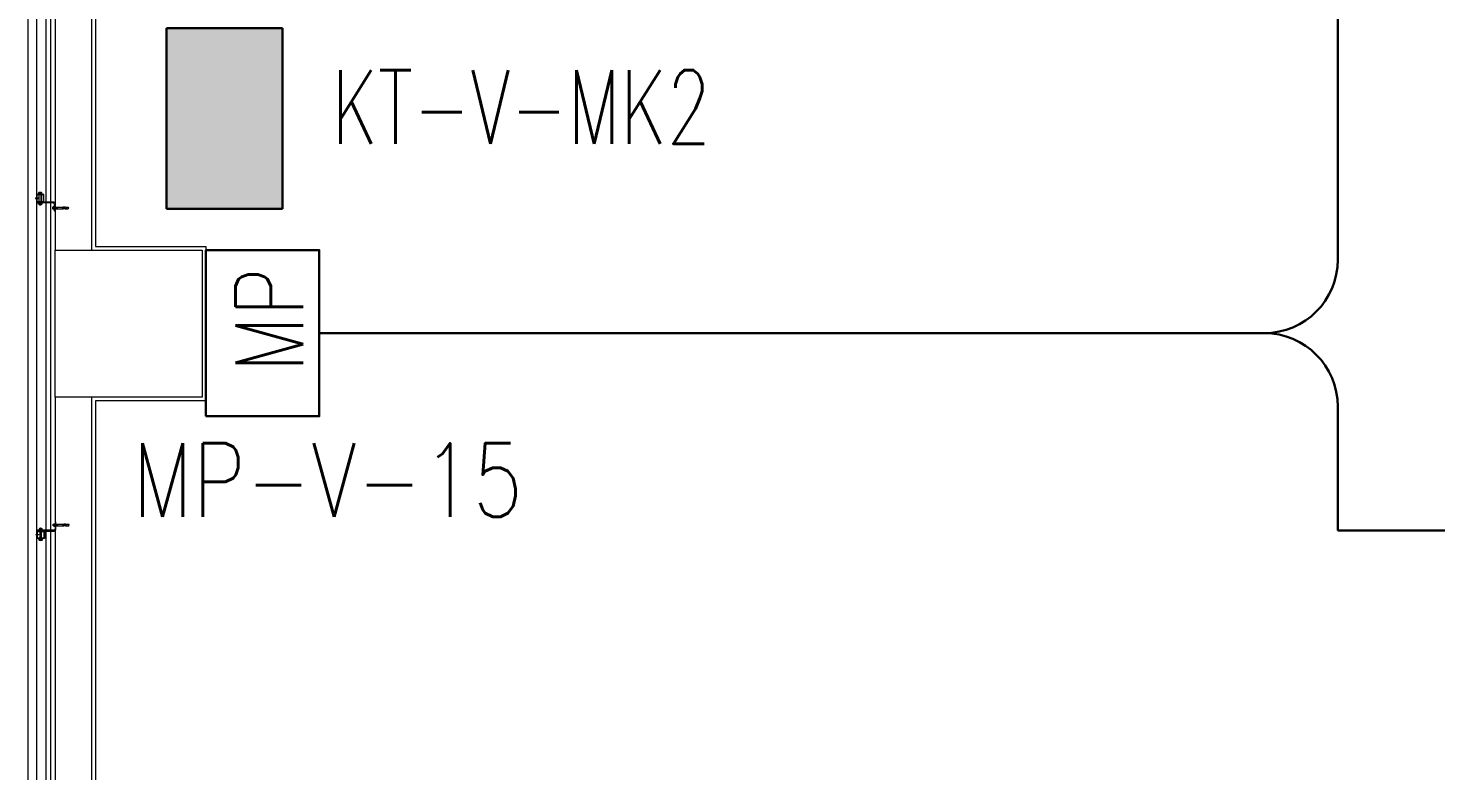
# Model space of a CAD drawing. Extents: x -3709 to 34962, y 0 to 8245.
# Drawn here: x 23781 to 24547, y 2909 to 3313 of the extents above; entities that cross this region are included whole.
import ezdxf

# ---------------------------------------------------------------- set-up
doc = ezdxf.new("R2010")
doc.units = 0
doc.layers.get('0').update_dxf_attribs({"color": 9, "lineweight": 9})
for name, color, linetype, lineweight in [('00', 9, 'Continuous', 9), ('01', 9, 'Continuous', 9), ('06D', 9, 'Continuous', 9), ('10', 9, 'Continuous', 9), ('10A', 9, 'Continuous', 9), ('14', 9, 'Continuous', 9), ('33', 9, 'BATTING', 9), ('E-AYDINLATMA VE PRİZ PANOSU', 7, 'Continuous', 30), ('E-KABLO', 7, 'Continuous', 30), ('E-KUVVET PANOSU (MCC)', 7, 'Continuous', 30), ('E-MODÜL HATTI', 6, 'Continuous', 30), ('E-YAZI', 7, 'Continuous', 30)]:
    doc.layers.add(name, color=color, linetype=linetype, lineweight=lineweight)
doc.styles.add('E-YAZI', font='txttw.shx')
doc.linetypes.add('BATTING', pattern='A,0.0001,-0.1,[134,ltypeshp.shx,S=0.1,R=0,X=-0.1,Y=0],-0.2,[134,ltypeshp.shx,S=0.1,R=180,X=0.1,Y=0],-0.1', length=0.4001)

# ---------------------------------------------------------------- blocks, each defined once
blk = doc.blocks.new('p-kolon-80x80-vw')
at = {"layer": '01'}
blk.add_lwpolyline([(-40, -40), (-40, 40), (40, 40), (40, -40)], close=True, dxfattribs=at)
blk = doc.blocks.new('cxvxv')
for p, q in [((-21988.4, 8560.98, 0), (-21988.4, 8560.32, 0)), ((-21988.4, 8560.32, 0), (-21986.64, 8560.32, 0)), ((-21988.4, 8555.4, 0), (-21986.64, 8555.4, 0)), ((-21988.4, 8554.74, 0), (-21988.4, 8555.4, 0)), ((-21986.86, 8561.07, 0), (-21988.18, 8561.07, 0)), ((-21986.86, 8554.65, 0), (-21988.17, 8554.65, 0)), ((-21988.02, 8561.25, 0), (-21987.03, 8561.3, 0)), ((-21988.02, 8561.25, 0), (-21988, 8561.26, 0)), ((-21988, 8561.23, 0), (-21988.02, 8561.25, 0)), ((-21988.02, 8561.13, 0), (-21987.03, 8561.19, 0)), ((-21988.02, 8561.13, 0), (-21988, 8561.14, 0)), ((-21988, 8561.11, 0), (-21988.02, 8561.13, 0)), ((-21988.02, 8560.32, 0), (-21987.02, 8560.32, 0)), ((-21988.02, 8560.28, 0), (-21988.02, 8560.32, 0)), ((-21988.02, 8560.11, 0), (-21988.02, 8555.61, 0)), ((-21988.02, 8555.44, 0), (-21988.02, 8555.4, 0)), ((-21988.02, 8555.4, 0), (-21987.02, 8555.4, 0)), ((-21988, 8561.3, 0), (-21987.94, 8561.35, 0)), ((-21988, 8561.26, 0), (-21988, 8561.3, 0)), ((-21988, 8561.14, 0), (-21988, 8561.23, 0)), ((-21988, 8561.07, 0), (-21988, 8561.11, 0)), ((-21987.96, 8560.98, 0), (-21987.96, 8560.32, 0)), ((-21987.96, 8554.74, 0), (-21987.96, 8555.4, 0)), ((-21987.54, 8561.35, 0), (-21987.94, 8561.35, 0)), ((-21987.7, 8561.05, 0), (-21987.7, 8561.08, 0)), ((-21987.7, 8561.07, 0), (-21987.7, 8561.07, 0)), ((-21987.54, 8561.35, 0), (-21987.1, 8561.35, 0)), ((-21987.03, 8561.3, 0), (-21987.1, 8561.35, 0)), ((-21987.08, 8560.64, 0), (-21987.08, 8560.98, 0)), ((-21987.08, 8560.64, 0), (-21987.08, 8560.32, 0)), ((-21987.08, 8555.08, 0), (-21987.08, 8555.4, 0)), ((-21987.08, 8555.08, 0), (-21987.08, 8554.74, 0)), ((-21987.06, 8560.32, 0), (-21987.06, 8560.28, 0)), ((-21987.06, 8555.61, 0), (-21987.06, 8560.11, 0)), ((-21987.06, 8555.4, 0), (-21987.06, 8555.44, 0)), ((-21987.05, 8561.32, 0), (-21987.03, 8561.3, 0)), ((-21987.03, 8561.3, 0), (-21987.05, 8561.28, 0)), ((-21987.03, 8561.3, 0), (-21987.05, 8561.29, 0)), ((-21987.05, 8561.28, 0), (-21987.05, 8561.2, 0)), ((-21987.05, 8561.2, 0), (-21987.03, 8561.19, 0)), ((-21987.03, 8561.19, 0), (-21987.05, 8561.17, 0)), ((-21987.05, 8561.17, 0), (-21987.05, 8561.08, 0)), ((-21987.05, 8561.08, 0), (-21987.03, 8561.07, 0)), ((-21987.02, 8560.32, 0), (-21987.02, 8560.28, 0)), ((-21987.02, 8555.61, 0), (-21987.02, 8560.11, 0)), ((-21987.02, 8555.4, 0), (-21987.02, 8555.44, 0)), ((-21986.64, 8560.32, 0), (-21986.64, 8560.98, 0)), ((-21986.64, 8555.4, 0), (-21986.64, 8554.74, 0))]:
    blk.add_line(p, q)
at = {"elevation": 0}
for points in [[(-21986.3, 8560.11), (-21988.7, 8560.11), (-21988.7, 8560.28), (-21986.3, 8560.28)], [(-21986.3, 8555.61), (-21988.7, 8555.61), (-21988.7, 8555.44), (-21986.3, 8555.44)]]:
    blk.add_lwpolyline(points, close=True, dxfattribs=at)
for points in [[(-21987.98, 8560.28), (-21987.98, 8560.32)], [(-21987.98, 8560.11), (-21987.98, 8555.61)], [(-21987.98, 8555.44), (-21987.98, 8555.4)]]:
    blk.add_lwpolyline(points, dxfattribs=at)
for centre, radius, start, end in [((-21988.18, 8560.75, 0), 0.315, 45.8497, 134.1503), ((-21988.18, 8554.97, 0), 0.315, 225.8497, 314.1503), ((-21987.52, 8559.95, 0), 1.12, 66.87008, 113.12992), ((-21987.52, 8559.95, 0), 1.12, 66.87008, 113.12992), ((-21987.52, 8555.77, 0), 1.12, 246.87008, 293.12992), ((-21987.52, 8555.77, 0), 1.12, 246.87008, 293.12992), ((-21986.86, 8560.76, 0), 0.313, 45.44896, 134.55104), ((-21986.86, 8554.96, 0), 0.313, 225.44896, 314.55104)]:
    blk.add_arc(centre, radius, start, end)
blk = doc.blocks.new('VIDA')
for p, q in [((-18072, 6523.9), (-18071.9, 6524)), ((-18071.9, 6523.8), (-18072, 6523.9)), ((-18071.9, 6524), (-18070.1, 6524.7)), ((-18069.6, 6522.9), (-18071.9, 6523.8)), ((-18069.7, 6524.9), (-18070.6, 6523.2)), ((-18070.6, 6523.2), (-18070.1, 6524.7)), ((-18070.1, 6524.7), (-18069.9, 6525.1)), ((-18069.9, 6525.1), (-18070.1, 6524.1)), ((-18070.1, 6524.1), (-18070, 6524.3)), ((-18070, 6524.3), (-18069.8, 6525.1)), ((-18069.9, 6525.1), (-18069.8, 6525.1)), ((-18069.8, 6525.1), (-18069.7, 6524.9)), ((-18069.7, 6524.9), (-18069.3, 6525)), ((-18069.6, 6522.8), (-18069.1, 6525)), ((-18069.6, 6522.8), (-18069.6, 6522.9)), ((-18069.4, 6522.4), (-18069.6, 6522.8)), ((-18068.9, 6525.3), (-18069.4, 6522.4)), ((-18069.3, 6522.4), (-18069.4, 6522.4)), ((-18069.3, 6522.4), (-18068.9, 6525.3)), ((-18069.3, 6525), (-18069.1, 6525)), ((-18069.1, 6522.8), (-18069.3, 6522.4)), ((-18069.1, 6525), (-18068.9, 6525.3)), ((-18068.7, 6522.8), (-18069.1, 6522.8)), ((-18068.9, 6525.3), (-18068.9, 6525.3)), ((-18068.9, 6525.3), (-18068.7, 6525)), ((-18068.7, 6522.8), (-18068.2, 6525)), ((-18068.7, 6525), (-18068.2, 6525)), ((-18068.5, 6522.4), (-18068.7, 6522.8)), ((-18068, 6525.3), (-18068.5, 6522.4)), ((-18068.4, 6522.4), (-18068.5, 6522.4)), ((-18068.4, 6522.4), (-18067.9, 6525.3)), ((-18068.2, 6522.8), (-18068.4, 6522.4)), ((-18068.2, 6522.8), (-18068.4, 6522.4)), ((-18068.2, 6525), (-18068, 6525.3)), ((-18067.7, 6525), (-18068.2, 6522.8)), ((-18067.7, 6522.8), (-18068.2, 6522.8)), ((-18067.9, 6525.3), (-18068, 6525.3)), ((-18067.9, 6525.3), (-18067.7, 6525)), ((-18067.7, 6522.8), (-18067.2, 6525)), ((-18067.7, 6525), (-18067.2, 6525)), ((-18067.5, 6522.4), (-18067.7, 6522.8)), ((-18067, 6525.3), (-18067.5, 6522.4)), ((-18067.4, 6522.4), (-18067.5, 6522.4)), ((-18067.4, 6522.4), (-18066.9, 6525.3)), ((-18067.2, 6522.8), (-18067.4, 6522.4)), ((-18067.2, 6522.8), (-18067.4, 6522.4)), ((-18067.2, 6525), (-18067, 6525.3)), ((-18066.7, 6525), (-18067.2, 6522.8)), ((-18066.7, 6522.8), (-18067.2, 6522.8)), ((-18066.9, 6525.3), (-18067, 6525.3)), ((-18066.9, 6525.3), (-18066.7, 6525)), ((-18066.3, 6525), (-18066.7, 6525)), ((-18066.7, 6522.8), (-18066.3, 6525)), ((-18066.5, 6522.4), (-18066.7, 6522.8)), ((-18066.1, 6525.3), (-18066.5, 6522.4)), ((-18066.5, 6522.4), (-18066, 6525.3)), ((-18066.3, 6522.8), (-18066.5, 6522.4)), ((-18066.3, 6522.8), (-18066.5, 6522.4)), ((-18066.5, 6522.4), (-18066.5, 6522.4)), ((-18066.3, 6525), (-18066.1, 6525.3)), ((-18065.8, 6525), (-18066.3, 6522.8)), ((-18066.3, 6522.8), (-18065.8, 6522.8)), ((-18066, 6525.3), (-18066.1, 6525.3)), ((-18066, 6525.3), (-18065.8, 6525)), ((-18065.8, 6522.8), (-18065.3, 6525)), ((-18065.8, 6525), (-18065.3, 6525)), ((-18065.6, 6522.4), (-18065.8, 6522.8)), ((-18065.1, 6525.3), (-18065.6, 6522.4)), ((-18065.5, 6522.4), (-18065.6, 6522.4)), ((-18065.5, 6522.4), (-18065, 6525.3)), ((-18065.3, 6522.8), (-18065.5, 6522.4)), ((-18065.3, 6522.8), (-18065.5, 6522.4)), ((-18065.3, 6525), (-18065.1, 6525.3)), ((-18064.8, 6525), (-18065.3, 6522.8)), ((-18064.8, 6522.8), (-18065.3, 6522.8)), ((-18065.1, 6525.3), (-18065, 6525.3)), ((-18065, 6525.3), (-18064.8, 6525)), ((-18064.8, 6525), (-18064.3, 6525)), ((-18064.8, 6522.8), (-18064.3, 6525)), ((-18064.6, 6522.4), (-18064.8, 6522.8)), ((-18064.1, 6525.3), (-18064.6, 6522.4)), ((-18064.5, 6522.4), (-18064.6, 6522.4)), ((-18064.5, 6522.4), (-18064, 6525.3)), ((-18064.3, 6522.8), (-18064.5, 6522.4)), ((-18064.3, 6522.8), (-18064.5, 6522.4)), ((-18064.3, 6525), (-18064.1, 6525.3)), ((-18063.8, 6525), (-18064.3, 6522.8)), ((-18063.8, 6522.8), (-18064.3, 6522.8)), ((-18064, 6525.3), (-18064.1, 6525.3)), ((-18064, 6525.3), (-18063.8, 6525)), ((-18063.8, 6522.8), (-18062, 6525)), ((-18062, 6525), (-18063.8, 6525)), ((-18063.6, 6522.4), (-18063.8, 6522.8)), ((-18063.6, 6522.4), (-18061.7, 6525.3)), ((-18061.8, 6525.3), (-18063.6, 6522.4)), ((-18062, 6522.8), (-18063.6, 6522.4)), ((-18062, 6522.8), (-18063.6, 6522.4)), ((-18063.6, 6522.4), (-18063.6, 6522.4)), ((-18061.5, 6525), (-18063.4, 6522.8)), ((-18063.4, 6522.8), (-18061.5, 6522.8)), ((-18061.7, 6525.3), (-18063.2, 6525.3)), ((-18062.7, 6522.4), (-18061.5, 6522.8)), ((-18062.6, 6522.4), (-18062.1, 6525.3)), ((-18062.4, 6522.8), (-18062.6, 6522.4)), ((-18062.4, 6522.8), (-18062.6, 6522.4)), ((-18062.6, 6522.4), (-18061.3, 6522.4)), ((-18062.4, 6525), (-18062.2, 6525.3)), ((-18061.5, 6525), (-18062.4, 6525)), ((-18061.5, 6522.8), (-18062.4, 6525)), ((-18061.9, 6525), (-18062.4, 6522.8)), ((-18061.9, 6522.8), (-18062.4, 6522.8)), ((-18062.2, 6525.3), (-18062.1, 6525.3)), ((-18062.2, 6525.3), (-18061.3, 6522.4)), ((-18062.1, 6525.3), (-18061.9, 6525)), ((-18062, 6525), (-18061.8, 6525.3)), ((-18061.9, 6525), (-18061.4, 6525)), ((-18061.9, 6522.8), (-18061.4, 6525)), ((-18061.7, 6522.4), (-18061.9, 6522.8)), ((-18061.2, 6525.3), (-18061.7, 6522.4)), ((-18061.7, 6525.3), (-18061.5, 6525)), ((-18061.6, 6522.4), (-18061.7, 6522.4)), ((-18061.6, 6522.4), (-18061.2, 6525.3)), ((-18061.4, 6522.8), (-18061.6, 6522.4)), ((-18061.4, 6522.8), (-18061.6, 6522.4)), ((-18061.4, 6525), (-18061.2, 6525.3)), ((-18061, 6525), (-18061.4, 6522.8)), ((-18060.9, 6522.8), (-18061.4, 6522.8)), ((-18061.2, 6525.3), (-18061, 6525)), ((-18061.2, 6525.3), (-18061.2, 6525.3)), ((-18061, 6525), (-18060.5, 6525)), ((-18060.9, 6522.8), (-18060.5, 6525)), ((-18060.7, 6522.4), (-18060.9, 6522.8)), ((-18060.7, 6522.4), (-18060.2, 6525.3)), ((-18060.3, 6525.3), (-18060.7, 6522.4)), ((-18060.5, 6522.8), (-18060.7, 6522.4)), ((-18060.5, 6522.8), (-18060.7, 6522.4)), ((-18060.7, 6522.4), (-18060.7, 6522.4)), ((-18060.5, 6525), (-18060.3, 6525.3)), ((-18060, 6525), (-18060.5, 6522.8)), ((-18060.5, 6522.8), (-18060, 6522.8)), ((-18060.3, 6525.3), (-18060.2, 6525.3)), ((-18060.2, 6525.3), (-18060, 6525)), ((-18060, 6525), (-18059.5, 6525)), ((-18060, 6522.8), (-18059.5, 6525)), ((-18059.8, 6522.4), (-18060, 6522.8)), ((-18059.3, 6525.3), (-18059.8, 6522.4)), ((-18059.7, 6522.4), (-18059.8, 6522.4)), ((-18059.7, 6522.4), (-18059.2, 6525.3)), ((-18059.5, 6522.8), (-18059.7, 6522.4)), ((-18059.5, 6522.8), (-18059.7, 6522.4)), ((-18059.5, 6525), (-18059.3, 6525.3)), ((-18059.2, 6524), (-18059.5, 6522.8)), ((-18059.5, 6522.8), (-18059.2, 6522.8)), ((-18059.3, 6525.3), (-18059.2, 6525.3)), ((-18058.1, 6526.6), (-18059.2, 6526.6)), ((-18059.2, 6521.2), (-18059.2, 6526.6)), ((-18058.1, 6521.2), (-18059.2, 6521.2))]:
    blk.add_line(p, q)
for points in [[(-18068.7, 6525), (-18069.1, 6522.8)], [(-18057.2, 6524.3), (-18057.5, 6524), (-18057.5, 6523.8), (-18057.2, 6523.5)]]:
    blk.add_lwpolyline(points)
for centre, start, end in [((-18062.4, 6523.6), 7.50951, 35.24269), ((-18062.4, 6524.2), 324.75731, 352.49049)]:
    blk.add_arc(centre, 5.21, start, end)
blk = doc.blocks.new('çelik dübel')
at = {"ltscale": 7}
for p, q in [((-87.2, -2), (-85, 2)), ((-85, -6), (-85, 2)), ((-68, 2), (-85, 2)), ((-75, -6), (-75, 2)), ((-70, -6), (-70, 2)), ((-68, 3), (-58, 2)), ((-68, -7), (-68, 3)), ((-58, -6), (-58, 2)), ((-8.5, 2), (-58, 2)), ((-53, 1.5), (-58, 1.5)), ((-53, -6), (-53, 2)), ((-25, -6), (-25, 2)), ((-25, -6), (-23.9, 2)), ((-23, -6), (-21.9, 2)), ((-21, -6), (-19.9, 2)), ((-19, -6), (-17.9, 2)), ((-17, -6), (-15.9, 2)), ((-85, -6), (-87.2, -2)), ((-68, -6), (-85, -6)), ((-68, -7), (-58, -6)), ((-53, -5.5), (-58, -5.5)), ((-8.5, -6), (-58, -6))]:
    blk.add_line(p, q, dxfattribs=at)
for p, q in [((-15, -6), (-13.9, 2)), ((-13, -6), (-11.9, 2)), ((-11, -6), (-10, 1.1)), ((-10, -9), (-10, 5)), ((-9, 5), (-10, 5)), ((-10, 3), (-10, 5)), ((-9, -9), (-9, 5)), ((-8.5, 2), (-8.5, 3)), ((-8.5, -4), (-8.5, 0)), ((-5, 4), (-7.5, 4)), ((-5, 1), (-7.5, 1)), ((-4, 2), (-4, 3)), ((-1, 2), (-4, 2)), ((-4, -4), (-4, 0)), ((-3, -6), (-1.9, 2)), ((-1, -6), (0, 1.1)), ((0, -5), (0, 1)), ((-10, -7), (-10, -9.1)), ((-9, -9), (-10, -9)), ((-8.5, -6), (-8.5, -7)), ((-5, -5), (-7.5, -5)), ((-5, -8), (-7.5, -8)), ((-4, -6), (-4, -7)), ((-1, -6), (-4, -6))]:
    blk.add_line(p, q)
for points in [[(-68, 0.6), (-67.4, 0.4), (-67, 0.1), (-66.6, -0.3), (-66.2, -0.8), (-65.9, -1.3), (-65.7, -1.9), (-65.4, -2.3), (-65.2, -2.8), (-65, -3.1), (-64.8, -3.3), (-64.6, -3.5), (-64.4, -3.6), (-64.2, -3.5), (-63.9, -3.5), (-63.7, -3.3), (-63.5, -3.1), (-63.2, -2.9), (-62.9, -2.6), (-62.7, -2.3), (-62.4, -2), (-62.1, -1.7), (-61.9, -1.4), (-61.6, -1.1), (-61.4, -0.9), (-61.2, -0.7), (-61, -0.6), (-60.8, -0.5), (-60.6, -0.5), (-60.4, -0.5), (-60.3, -0.7), (-60.1, -0.9), (-59.9, -1.1), (-59.8, -1.5), (-59.6, -1.9), (-59.4, -2.3), (-59.2, -2.7), (-58.9, -3), (-58.7, -3.3), (-58.4, -3.5), (-58, -3.5)], [(-68, -0.5), (-68, -0.5), (-67.9, -0.5), (-67.9, -0.5), (-67.8, -0.5), (-67.8, -0.6), (-67.7, -0.6), (-67.7, -0.6), (-67.6, -0.7), (-67.6, -0.7), (-67.6, -0.8), (-67.5, -0.8), (-67.5, -0.8), (-67.5, -0.9), (-67.4, -0.9), (-67.4, -0.9), (-67.3, -1), (-67.3, -1), (-67.3, -1.1), (-67.2, -1.1), (-67.2, -1.2), (-67.2, -1.2), (-67.1, -1.3), (-67.1, -1.3), (-67.1, -1.4), (-67, -1.4), (-67, -1.5), (-67, -1.5), (-66.9, -1.6), (-66.9, -1.6), (-66.9, -1.7), (-66.9, -1.7), (-66.8, -1.8), (-66.8, -1.9), (-66.8, -1.9), (-66.7, -2), (-66.7, -2), (-66.7, -2.1), (-66.6, -2.2), (-66.6, -2.2), (-66.6, -2.3), (-66.6, -2.3), (-66.5, -2.4), (-66.5, -2.5), (-66.5, -2.5), (-66.4, -2.6), (-66.4, -2.7), (-66.4, -2.7), (-66.3, -2.8), (-66.3, -2.8), (-66.3, -2.9), (-66.3, -3), (-66.2, -3), (-66.2, -3.1), (-66.2, -3.1), (-66.1, -3.2), (-66.1, -3.2), (-66.1, -3.3), (-66, -3.4), (-66, -3.4), (-66, -3.5), (-65.9, -3.5), (-65.9, -3.6), (-65.9, -3.6), (-65.8, -3.7), (-65.8, -3.7), (-65.7, -3.8), (-65.7, -3.8), (-65.7, -3.9), (-65.6, -3.9), (-65.6, -4), (-65.5, -4), (-65.5, -4.1), (-65.4, -4.1), (-65.4, -4.1), (-65.3, -4.2), (-65.3, -4.2), (-65.2, -4.3), (-65.2, -4.3), (-65.1, -4.3), (-65, -4.4), (-65, -4.4), (-64.9, -4.4), (-64.9, -4.4), (-64.8, -4.5), (-64.7, -4.5), (-64.7, -4.5), (-64.6, -4.5), (-64.5, -4.5), (-64.5, -4.5), (-64.4, -4.5), (-64.3, -4.5), (-64.3, -4.5), (-64.2, -4.5), (-64.1, -4.5), (-64.1, -4.5), (-64, -4.5), (-64, -4.5), (-63.9, -4.5), (-63.8, -4.5), (-63.8, -4.5), (-63.7, -4.4), (-63.7, -4.4), (-63.6, -4.4), (-63.6, -4.4), (-63.5, -4.4), (-63.4, -4.3), (-63.4, -4.3), (-63.3, -4.3), (-63.3, -4.3), (-63.3, -4.2), (-63.2, -4.2), (-63.2, -4.2), (-63.1, -4.1), (-63.1, -4.1), (-63, -4.1), (-63, -4), (-62.9, -4), (-62.9, -4), (-62.9, -3.9), (-62.8, -3.9), (-62.8, -3.9), (-62.7, -3.8), (-62.7, -3.8), (-62.7, -3.8), (-62.6, -3.7), (-62.6, -3.7), (-62.5, -3.6), (-62.5, -3.6), (-62.5, -3.6), (-62.4, -3.5), (-62.4, -3.5), (-62.4, -3.5), (-62.3, -3.4), (-62.3, -3.4), (-62.2, -3.3), (-62.2, -3.3), (-62.2, -3.3), (-62.1, -3.2), (-62.1, -3.2), (-62.1, -3.1), (-62, -3.1), (-62, -3.1), (-62, -3), (-61.9, -3), (-61.9, -2.9), (-61.9, -2.9), (-61.8, -2.9), (-61.8, -2.8), (-61.7, -2.8), (-61.7, -2.7), (-61.7, -2.7), (-61.6, -2.6), (-61.6, -2.6), (-61.6, -2.6), (-61.5, -2.5), (-61.5, -2.5), (-61.5, -2.5), (-61.4, -2.4), (-61.4, -2.4), (-61.4, -2.3), (-61.3, -2.3), (-61.3, -2.3), (-61.3, -2.2), (-61.3, -2.2), (-61.2, -2.2), (-61.2, -2.1), (-61.2, -2.1), (-61.1, -2), (-61.1, -2), (-61.1, -2), (-61, -1.9), (-61, -1.9), (-61, -1.9), (-61, -1.9), (-60.9, -1.8), (-60.9, -1.8), (-60.9, -1.8), (-60.9, -1.8), (-60.9, -1.8), (-60.9, -1.7), (-60.8, -1.7), (-60.8, -1.7), (-60.8, -1.7), (-60.8, -1.7), (-60.8, -1.7), (-60.8, -1.8), (-60.7, -1.8), (-60.7, -1.8), (-60.7, -1.8), (-60.7, -1.9), (-60.7, -1.9), (-60.7, -1.9), (-60.6, -2), (-60.6, -2), (-60.6, -2.1), (-60.6, -2.1), (-60.6, -2.1), (-60.5, -2.2), (-60.5, -2.2), (-60.5, -2.3), (-60.5, -2.3), (-60.4, -2.4), (-60.4, -2.5), (-60.4, -2.5), (-60.4, -2.6), (-60.3, -2.6), (-60.3, -2.7), (-60.3, -2.7), (-60.3, -2.8), (-60.2, -2.8), (-60.2, -2.9), (-60.2, -3), (-60.1, -3), (-60.1, -3.1), (-60.1, -3.1), (-60, -3.2), (-60, -3.2), (-59.9, -3.3), (-59.9, -3.4), (-59.9, -3.4), (-59.8, -3.5), (-59.8, -3.5), (-59.7, -3.6), (-59.7, -3.6), (-59.6, -3.7), (-59.6, -3.8), (-59.5, -3.8), (-59.5, -3.9), (-59.4, -3.9), (-59.3, -4), (-59.3, -4), (-59.2, -4.1), (-59.1, -4.2), (-59, -4.2), (-58.9, -4.3), (-58.8, -4.3), (-58.6, -4.4), (-58.4, -4.4), (-58.2, -4.5), (-58, -4.5)]]:
    blk.add_lwpolyline(points)
for centre, start, end in [((-7.5, 3), 90, 180), ((-7.5, 2), 180, 270), ((-7.5, 0), 90, 180), ((-5, 3), 0, 90), ((-5, 2), 270, 0), ((-5, 0), 0, 90), ((-1, 1), 0, 90), ((-7.5, -4), 180, 270), ((-7.5, -6), 90, 180), ((-7.5, -7), 180, 270), ((-5, -4), 270, 0), ((-5, -6), 0, 90), ((-5, -7), 270, 0), ((-1, -5), 270, 0)]:
    blk.add_arc(centre, 1, start, end)
blk = doc.blocks.new('kjdol')
at = {"ltscale": 10, "elevation": -278.89}
blk.add_lwpolyline([(77394.12, 60089.89), (77403.28, 60089.89, 0.460237), (77404.18, 60090.79), (77404.18, 60094.89), (77403.78, 60094.89), (77403.78, 60091.29, -0.414214), (77402.78, 60090.29), (77394.12, 60090.29)], format="xyb", close=True, dxfattribs=at)
at = {"elevation": -249.79}
for points in [[(77397.97, 60089.9), (77397.97, 60085.9), (77393.97, 60085.9), (77393.97, 60089.9)], [(77397.77, 60089.7), (77397.77, 60086.1), (77394.17, 60086.1), (77394.17, 60089.7)]]:
    blk.add_lwpolyline(points, close=True, dxfattribs=at)
at = {"extrusion": (0, 0, -1), "xscale": 0.1000000000058208, "yscale": 0.1000000000058208, "zscale": -0.0999999999999091}
blk.add_blockref('çelik dübel', (-77402.74, 60093.36, 459.25), dxfattribs=at)
at = {"xscale": 0.1000000000058208, "yscale": 0.1000000000058208, "zscale": 0.1000000000058208, "rotation": 180}
blk.add_blockref('VIDA', (75587.75, 60740.29, -249.79), dxfattribs=at)
blk.add_blockref('cxvxv', (99383.5, 51530.11, -249.79))
blk = doc.blocks.new('cephekompozit2.kat')
at = {"layer": '10A'}
blk.add_lwpolyline([(675.08, 25963.77), (675, 29556.27), (679.5, 29556.27), (679.58, 25963.77), (675.08, 25963.77)], dxfattribs=at)
at = {"layer": '33', "ltscale": 0.2}
blk.add_lwpolyline([(3171.67, 25868.02), (2347.5, 25868.02), (2347.5, 25967.81), (687.5, 25967.81), (687.5, 27013.02), (687.37, 29553.02), (2347.5, 29553.02), (2347.5, 29653.02), (3181.67, 29653.02)], dxfattribs=at)
at = {"layer": '10', "xscale": -1, "rotation": 180}
blk.add_blockref('kjdol', (-76714.47, 88966.55, 278.89), dxfattribs=at)
at = {"layer": '10'}
blk.add_blockref('kjdol', (-76714.17, -31392.18, 249.79), dxfattribs=at)
blk = doc.blocks.new('100_KUVVET PANOSU (MCC)')
at = {"layer": 'E-KUVVET PANOSU (MCC)', "color": 4}
for p, q in [((-3.072, 3.948), (3.072, 3.948)), ((-3.072, 0), (-3.072, 3.948)), ((3.072, 3.948), (3.072, 0)), ((3.072, 0), (-3.072, 0))]:
    blk.add_line(p, q, dxfattribs=at)
blk.add_solid([(-3.072, 3.948), (3.072, 3.948), (-3.072, 0), (3.072, 0)], dxfattribs=at)
blk = doc.blocks.new('E-MODUL PANOLARI')
at = {"layer": 'E-KABLO', "color": 1}
blk.add_lwpolyline([(-49.03, 66.92), (49.03, 66.92), (49.03, 0), (-49.03, 0)], close=True, dxfattribs=at)
at = {"layer": 'E-KABLO', "color": 1, "style": 'E-YAZI', "width": 0.8}
blk.add_text('MP', height=40, dxfattribs=at).set_placement((-22.97, 9.54))

msp = doc.modelspace()

# ---------------------------------------------------------------- linework, layer by layer
at = {"layer": '00'}
msp.add_lwpolyline([(23795.84, 3542.5), (23795.84, 3192.5), (23815.84, 3192.5), (23815.84, 3457.5)], dxfattribs=at)
msp.add_lwpolyline([(23815.84, 2492.5), (23815.84, 3112.5), (23795.84, 3112.5), (23795.84, 2492.5)], close=True, dxfattribs=at)
at = {"layer": '06D', "elevation": 29.1}
msp.add_lwpolyline([(26297.31, 3997.5), (25450.84, 3997.5), (25450.84, 3897.5), (23790.84, 3897.5), (23790.84, 307.5), (25450.84, 307.5), (25450.84, 207.5), (26295.54, 207.5)], dxfattribs=at)
at = {"layer": '14'}
msp.add_lwpolyline([(24593.84, 3870.5), (24447.84, 3870.5), (24447.84, 3850.5), (24428.84, 3850.5), (24428.84, 3870.5), (24397.84, 3870.5), (24397.84, 3850.5), (23847.84, 3850.5), (23847.84, 3584.5), (24397.84, 3584.5), (24397.84, 3559.5), (24428.84, 3559.5), (24428.84, 3744.5), (24447.84, 3744.5), (24447.84, 3474.5), (24537.84, 3474.5), (24537.84, 3455.5), (23817.84, 3455.5), (23817.84, 3194.5), (23877.84, 3194.5), (23877.84, 3110.5), (23817.84, 3110.5), (23817.84, 2494.5)], dxfattribs=at)
at = {"layer": 'E-MODÜL HATTI', "ltscale": 50}
for p, q in [((24493.63, 3187.31), (24493.63, 3360.32)), ((23939.51, 3147.31), (24453.63, 3147.31)), ((24493.63, 3107.31), (24493.63, 3040)), ((25453.3, 3039.96), (24493.63, 3040))]:
    msp.add_line(p, q, dxfattribs=at)
for centre, start, end in [((24453.63, 3187.31), 270, 0), ((24453.63, 3107.31), 0, 90)]:
    msp.add_arc(centre, 40, start, end, dxfattribs=at)

# ---------------------------------------------------------------- block references
for name, p in [('cephekompozit2.kat', (23106.14, -25658.02)), ('p-kolon-80x80-vw', (23835.84, 3152.5))]:
    msp.add_blockref(name, p)
at = {"layer": 'E-KABLO', "color": 1, "xscale": 0.9216, "yscale": 0.9216, "zscale": 0.9216, "rotation": 90}
msp.add_blockref('E-MODUL PANOLARI', (23939.51, 3147.31), dxfattribs=at)
at = {"layer": 'E-KUVVET PANOSU (MCC)', "xscale": 16, "yscale": 16, "zscale": 16, "rotation": 90}
msp.add_blockref('100_KUVVET PANOSU (MCC)', (23919.54, 3264), dxfattribs=at)

# ---------------------------------------------------------------- texts
at = {"layer": 'E-AYDINLATMA VE PRİZ PANOSU', "color": 4, "style": 'E-YAZI', "width": 0.7}
msp.add_text('KT-V-MK2', height=40, dxfattribs=at).set_placement((23946.19, 3250.31))
at = {"layer": 'E-YAZI', "color": 3, "style": 'E-YAZI', "width": 0.8}
msp.add_text('MP-V-15', height=40, dxfattribs=at).set_placement((23837.84, 3047.42))

doc.saveas('drawing.dxf')
